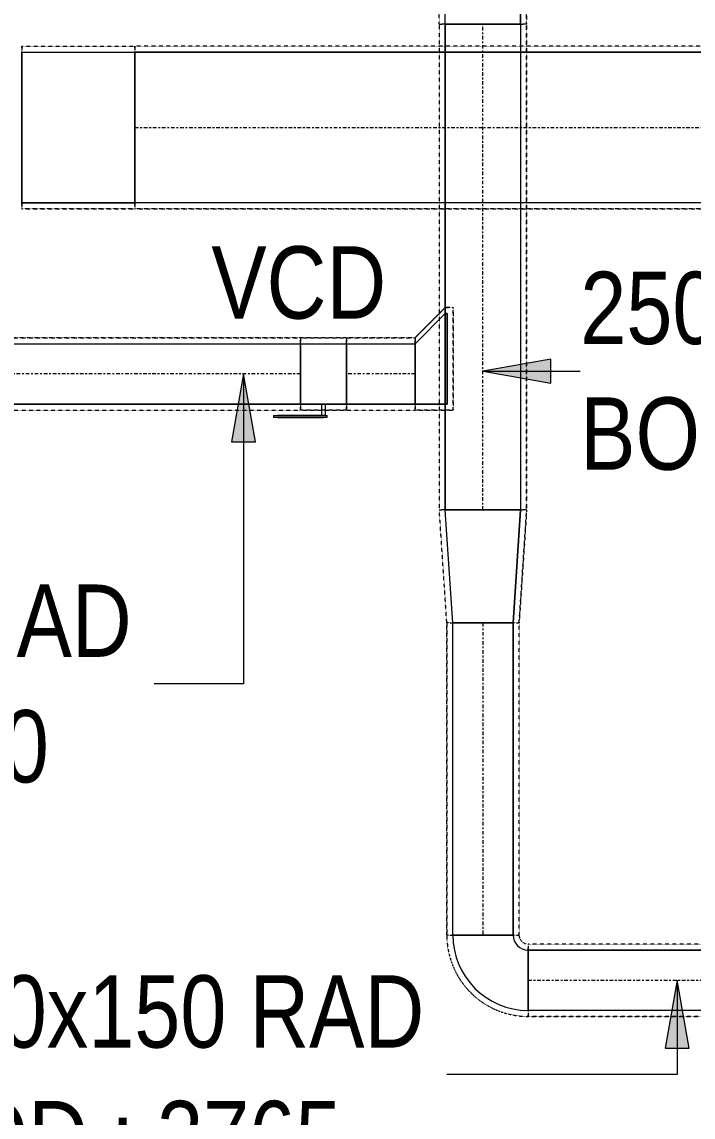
# Model space of a CAD drawing. Header units: inches. Extents: x -83664 to 20107, y -47222 to 19398.
# Drawn here: x 3581 to 5809, y -36294 to -32662 of the extents above; entities that cross this region are included whole.
import ezdxf

# ---------------------------------------------------------------- set-up
doc = ezdxf.new("R2010")
doc.units = ezdxf.units.IN
doc.header["$MEASUREMENT"] = 0
doc.linetypes.add('Center', pattern=[29.999999, 12, -6, 6, -6])
doc.linetypes.add('Hidden 0_50', pattern=[1.0584, 0.5292, -0.5292])
for name, color, linetype, lineweight in [('G-ANNO-TEXT', 7, 'Continuous', 9), ('M-HVAC-DUCT-CNTR', 7, 'Center', 9), ('M-HVAC-DUCT-IDEN', 7, 'Continuous', 18)]:
    doc.layers.add(name, color=color, linetype=linetype, lineweight=lineweight)
doc.layers.add('M-HVAC-DUCT', color=7, linetype='Continuous', lineweight=9, true_color=0xffe97f)
doc.styles.add('Arial Narrow_21', font='ARIALN.TTF', dxfattribs={"height": 240})

# ---------------------------------------------------------------- blocks, each defined once
blk = doc.blocks.new('M_Rec Transition - Length - Standard-8295812-FIRST FLOOR AC CONDITIONING LAYOUT - PART A')
at = {"layer": 'M-HVAC-DUCT', "color": 30, "true_color": 0xff7f00}
for p, q in [((0, 250), (0, -250)), ((0, 250), (375, 250)), ((0, 250), (375, 250)), ((0, -250), (0, 250)), ((375, -250), (375, 250)), ((375, 250), (375, -250)), ((0, -250), (375, -250)), ((375, -250), (0, -250))]:
    blk.add_line(p, q, dxfattribs=at)
blk = doc.blocks.new('M_Rectangular Elbow - Radius - 0_75 W-7332084-FIRST FLOOR AC CONDITIONING LAYOUT - PART A')
at = {"layer": 'M-HVAC-DUCT', "color": 6, "true_color": 0xff00ff}
for p, q in [((-100, 150), (100, 150)), ((100, 150), (-100, 150)), ((-150, 100), (-150, -100)), ((-150, -100), (-150, 100))]:
    blk.add_line(p, q, dxfattribs=at)
for radius in [50, 50, 250, 250]:
    blk.add_arc((-150, 150), radius, 270, 0, dxfattribs=at)
blk = doc.blocks.new('M_Rectangular Tap - Beveled - Standard-7332057-FIRST FLOOR AC CONDITIONING LAYOUT - PART A')
at = {"layer": 'M-HVAC-DUCT', "color": 6, "true_color": 0xff00ff}
for p, q in [((0, 200), (-6.096, 200)), ((-6.096, -100), (-6.096, 200)), ((-6.096, 200), (-6.096, -100)), ((-6.096, 200), (0, 200)), ((100, 100), (0, 200)), ((100, 100), (0, 200)), ((100, 100), (100, -100)), ((100, -100), (100, 100)), ((-6.096, -100), (100, -100)), ((100, -100), (-6.096, -100))]:
    blk.add_line(p, q, dxfattribs=at)
blk = doc.blocks.new('TEMW-ME-DMP-Volume Control Damper - Standard-V100-FIRST FLOOR AC CONDITIONING LAYOUT - PART A')
at = {"layer": 'M-HVAC-DUCT', "color": 6, "true_color": 0xff00ff}
for p, q in [((-165.1, 138.1), (-165.1, 144.4)), ((-152.4, 144.4), (-165.1, 144.4)), ((-165.1, 138.1), (-152.4, 138.1)), ((0, 144.4), (-152.4, 144.4)), ((-152.4, 144.4), (0, 144.4)), ((0, 138.1), (-152.4, 138.1)), ((-152.4, 138.1), (0, 138.1)), ((-6.3, 100), (-6.3, 138.1)), ((6.4, 138.1), (-6.3, 138.1)), ((6.4, 138.1), (-6.3, 138.1)), ((12.7, 144.4), (0, 144.4)), ((0, 138.1), (12.7, 138.1)), ((6.4, 138.1), (6.4, 100)), ((12.7, 144.4), (12.7, 138.1)), ((-76.2, 100), (-76.2, -100)), ((-76.2, -100), (-76.2, 100)), ((76.2, 100), (-76.2, 100)), ((-76.2, 100), (76.2, 100)), ((-76.2, 100), (76.2, 100)), ((-6.3, 100), (6.4, 100)), ((-6.3, 100), (6.4, 100)), ((76.2, 100), (76.2, -100)), ((76.2, -100), (76.2, 100)), ((-76.2, -100), (76.2, -100)), ((-76.2, -100), (76.2, -100)), ((-76.2, -100), (76.2, -100))]:
    blk.add_line(p, q, dxfattribs=at)
blk = doc.blocks.new('M_Rectangular Transition - Length - Standard-7399467-FIRST FLOOR AC CONDITIONING LAYOUT - PART A')
at = {"layer": 'M-HVAC-DUCT', "color": 6, "true_color": 0xff00ff}
for p, q in [((0, 100), (375, 125)), ((0, 100), (375, 125)), ((375, -125), (375, 125)), ((375, 125), (375, -125)), ((0, 100), (0, -100)), ((0, -100), (0, 100)), ((0, -100), (375, -125)), ((375, -125), (0, -100))]:
    blk.add_line(p, q, dxfattribs=at)
blk = doc.blocks.new('M_Rectangular Transition - Length - Standard-9034051-FIRST FLOOR AC CONDITIONING LAYOUT - PART A')
at = {"layer": 'M-HVAC-DUCT', "color": 6, "true_color": 0xff00ff}
for p, q in [((0, 125), (0, -125)), ((0, 125), (375, 125)), ((0, 125), (375, 125)), ((0, -125), (0, 125)), ((375, -125), (375, 125)), ((375, 125), (375, -125)), ((0, -125), (375, -125)), ((375, -125), (0, -125))]:
    blk.add_line(p, q, dxfattribs=at)
blk = doc.blocks.new('TEMW-SMBZ-HO-BM-HVAC-00002_rvt-1-FIRST FLOOR AC CONDITIONING LAYOUT - PART A')
at = {"layer": 'M-HVAC-DUCT', "color": 6, "linetype": 'Hidden 0_50', "true_color": 0xff00ff}
for p, q in [((156423.4, 65703.3), (156423.4, 66078.3)), ((156423.4, 65703.3), (156423.4, 66078.3)), ((156713.4, 65703.3), (156713.4, 66078.3)), ((156713.4, 66078.3), (156713.4, 65703.3)), ((156713.4, 65703.3), (156423.4, 65703.3)), ((156423.4, 65703.3), (156713.4, 65703.3)), ((156423.4, 65703.3), (156423.4, 64091.8)), ((156423.4, 65703.3), (156423.4, 64091.8)), ((156423.4, 65703.3), (156713.4, 65703.3)), ((156713.4, 65703.3), (156423.4, 65703.3)), ((156713.4, 64091.8), (156713.4, 65703.3)), ((156713.4, 65703.3), (156713.4, 64091.8)), ((156343.4, 64663.1), (156443.4, 64763.1)), ((156443.4, 64763.1), (156343.4, 64663.1)), ((156443.4, 64763.1), (156469.5, 64763.1)), ((156469.5, 64763.1), (156443.4, 64763.1)), ((156469.5, 64763.1), (156469.5, 64423.1)), ((156469.5, 64423.1), (156469.5, 64763.1)), ((155962.6, 64663.1), (154223.4, 64663.1)), ((154223.4, 64663.1), (155962.6, 64663.1)), ((155962.6, 64663.1), (155962.6, 64423.1)), ((155962.6, 64423.1), (155962.6, 64663.1)), ((156115, 64663.1), (155962.6, 64663.1)), ((155962.6, 64663.1), (155962.6, 64423.1)), ((155962.6, 64423.1), (155962.6, 64663.1)), ((155962.6, 64663.1), (156115, 64663.1)), ((156115, 64423.1), (156115, 64663.1)), ((156115, 64663.1), (156115, 64423.1)), ((156115, 64663.1), (156115, 64423.1)), ((156115, 64423.1), (156115, 64663.1)), ((156343.4, 64663.1), (156115, 64663.1)), ((156115, 64663.1), (156343.4, 64663.1)), ((156343.4, 64423.1), (156343.4, 64663.1)), ((156343.4, 64663.1), (156343.4, 64423.1)), ((156343.4, 64663.1), (156343.4, 64423.1)), ((156343.4, 64423.1), (156343.4, 64663.1)), ((154223.4, 64423.1), (155962.6, 64423.1)), ((154223.4, 64423.1), (155962.6, 64423.1)), ((155962.6, 64423.1), (156115, 64423.1)), ((156115, 64423.1), (155962.6, 64423.1)), ((156115, 64423.1), (156343.4, 64423.1)), ((156115, 64423.1), (156343.4, 64423.1)), ((156469.5, 64423.1), (156343.4, 64423.1)), ((156343.4, 64423.1), (156469.5, 64423.1)), ((156713.4, 64091.8), (156423.4, 64091.8)), ((156423.4, 64091.8), (156713.4, 64091.8)), ((156448.4, 63716.8), (156423.4, 64091.8)), ((156713.4, 64091.8), (156423.4, 64091.8)), ((156448.4, 63716.8), (156423.4, 64091.8)), ((156423.4, 64091.8), (156713.4, 64091.8)), ((156688.4, 63716.8), (156713.4, 64091.8)), ((156713.4, 64091.8), (156688.4, 63716.8)), ((156448.4, 63716.8), (156688.4, 63716.8)), ((156688.4, 63716.8), (156448.4, 63716.8)), ((156448.4, 63716.8), (156448.4, 62681.8)), ((156448.4, 62681.8), (156448.4, 63716.8)), ((156448.4, 63716.8), (156688.4, 63716.8)), ((156688.4, 63716.8), (156448.4, 63716.8)), ((156688.4, 62681.8), (156688.4, 63716.8)), ((156688.4, 62681.8), (156688.4, 63716.8)), ((156448.4, 62681.8), (156688.4, 62681.8)), ((156688.4, 62681.8), (156448.4, 62681.8)), ((156688.4, 62681.8), (156448.4, 62681.8)), ((156448.4, 62681.8), (156688.4, 62681.8)), ((156718.4, 62411.8), (156718.4, 62651.8)), ((156718.4, 62651.8), (156718.4, 62411.8)), ((158628.4, 62651.8), (156718.4, 62651.8)), ((158628.4, 62651.8), (156718.4, 62651.8)), ((156718.4, 62411.8), (156718.4, 62651.8)), ((156718.4, 62651.8), (156718.4, 62411.8)), ((156718.4, 62411.8), (158628.4, 62411.8)), ((158628.4, 62411.8), (156718.4, 62411.8))]:
    blk.add_line(p, q, dxfattribs=at)
at = {"layer": 'M-HVAC-DUCT', "color": 6, "true_color": 0xff00ff}
for p, q in [((156443.4, 65703.3), (156693.4, 65703.3)), ((156693.4, 65703.3), (156443.4, 65703.3)), ((156443.4, 64091.8), (156443.4, 65703.3)), ((156443.4, 65703.3), (156443.4, 64091.8)), ((156693.4, 65703.3), (156693.4, 64091.8)), ((156693.4, 65703.3), (156693.4, 64091.8)), ((156443.4, 64743.1), (156443.4, 64443.1)), ((156449.5, 64743.1), (156443.4, 64743.1)), ((156443.4, 64743.1), (156449.5, 64743.1)), ((156443.4, 64443.1), (156443.4, 64743.1)), ((156449.5, 64443.1), (156449.5, 64743.1)), ((156449.5, 64743.1), (156449.5, 64443.1)), ((154223.4, 64643.1), (155962.6, 64643.1)), ((154223.4, 64643.1), (155962.6, 64643.1)), ((155962.6, 64443.1), (155962.6, 64643.1)), ((155962.6, 64643.1), (155962.6, 64443.1)), ((156115, 64443.1), (156115, 64643.1)), ((156115, 64643.1), (156115, 64443.1)), ((156115, 64643.1), (156343.4, 64643.1)), ((156115, 64643.1), (156343.4, 64643.1)), ((156343.4, 64443.1), (156343.4, 64643.1)), ((156343.4, 64643.1), (156343.4, 64443.1)), ((155962.6, 64443.1), (154223.4, 64443.1)), ((154223.4, 64443.1), (155962.6, 64443.1)), ((156343.4, 64443.1), (156115, 64443.1)), ((156115, 64443.1), (156343.4, 64443.1)), ((156443.4, 64443.1), (156449.5, 64443.1)), ((156449.5, 64443.1), (156443.4, 64443.1)), ((156443.4, 64091.8), (156693.4, 64091.8)), ((156693.4, 64091.8), (156443.4, 64091.8)), ((156668.4, 63716.8), (156468.4, 63716.8)), ((156468.4, 63716.8), (156668.4, 63716.8)), ((156468.4, 62681.8), (156468.4, 63716.8)), ((156468.4, 62681.8), (156468.4, 63716.8)), ((156668.4, 63716.8), (156668.4, 62681.8)), ((156668.4, 62681.8), (156668.4, 63716.8)), ((156668.4, 62681.8), (156468.4, 62681.8)), ((156468.4, 62681.8), (156668.4, 62681.8)), ((156718.4, 62631.8), (156718.4, 62431.8)), ((156718.4, 62431.8), (156718.4, 62631.8)), ((156718.4, 62631.8), (158628.4, 62631.8)), ((158628.4, 62631.8), (156718.4, 62631.8)), ((158628.4, 62431.8), (156718.4, 62431.8)), ((158628.4, 62431.8), (156718.4, 62431.8))]:
    blk.add_line(p, q, dxfattribs=at)
at = {"layer": 'M-HVAC-DUCT', "color": 30, "linetype": 'Hidden 0_50', "true_color": 0xff7f00}
for p, q in [((155038, 65630.5), (155038, 65090.5)), ((155038, 65630.5), (155413, 65630.5)), ((155038, 65630.5), (155413, 65630.5)), ((155038, 65090.5), (155038, 65630.5)), ((155413, 65090.5), (155413, 65630.5)), ((155413, 65630.5), (155413, 65090.5)), ((155413, 65090.5), (155413, 65630.5)), ((155413, 65630.5), (155413, 65090.5)), ((164181, 65630.5), (155413, 65630.5)), ((164181, 65630.5), (155413, 65630.5)), ((155038, 65090.5), (155413, 65090.5)), ((155413, 65090.5), (155038, 65090.5)), ((155413, 65090.5), (164181, 65090.5)), ((164181, 65090.5), (155413, 65090.5))]:
    blk.add_line(p, q, dxfattribs=at)
at = {"layer": 'M-HVAC-DUCT', "color": 30, "true_color": 0xff7f00}
for p, q in [((155413, 65610.5), (155413, 65110.5)), ((155413, 65110.5), (155413, 65610.5)), ((155413, 65610.5), (164181, 65610.5)), ((164181, 65610.5), (155413, 65610.5)), ((164181, 65110.5), (155413, 65110.5)), ((164181, 65110.5), (155413, 65110.5))]:
    blk.add_line(p, q, dxfattribs=at)
at = {"layer": 'M-HVAC-DUCT', "color": 6, "linetype": 'Hidden 0_50', "true_color": 0xff00ff}
for radius in [270, 270, 30, 30]:
    blk.add_arc((156718.4, 62681.8), radius, 180, 270, dxfattribs=at)
at = {"layer": 'M-HVAC-DUCT-CNTR', "color": 6, "true_color": 0xff00ff}
for p, q in [((156568.4, 64091.8), (156568.4, 65703.3)), ((155962.6, 64543.1), (154223.4, 64543.1)), ((156343.4, 64543.1), (156115, 64543.1)), ((156568.4, 63716.8), (156568.4, 62681.8)), ((156718.4, 62531.8), (158628.4, 62531.8))]:
    blk.add_line(p, q, dxfattribs=at)
at = {"layer": 'M-HVAC-DUCT-CNTR', "color": 30, "true_color": 0xff7f00}
blk.add_line((155413, 65360.5), (164181, 65360.5), dxfattribs=at)
at = {"layer": 'M-HVAC-DUCT', "color": 6, "linetype": 'Hidden 0_50', "lineweight": 9, "true_color": 0xff00ff}
for name, p, rotation in [('M_Rectangular Transition - Length - Standard-9034051-FIRST FLOOR AC CONDITIONING LAYOUT - PART A', (156568.4, 65703.3), 90), ('M_Rectangular Transition - Length - Standard-7399467-FIRST FLOOR AC CONDITIONING LAYOUT - PART A', (156568.4, 63716.8), 90), ('M_Rectangular Elbow - Radius - 0_75 W-7332084-FIRST FLOOR AC CONDITIONING LAYOUT - PART A', (156568.4, 62531.8), 270)]:
    blk.add_blockref(name, p, dxfattribs=dict(at, rotation=rotation))
blk.add_blockref('M_Rec Transition - Length - Standard-8295812-FIRST FLOOR AC CONDITIONING LAYOUT - PART A', (155038, 65360.5), dxfattribs=at)
at = {"layer": 'M-HVAC-DUCT', "color": 6, "linetype": 'Hidden 0_50', "lineweight": 9, "true_color": 0xff00ff, "extrusion": (0, 0, -1)}
blk.add_blockref('M_Rectangular Tap - Beveled - Standard-7332057-FIRST FLOOR AC CONDITIONING LAYOUT - PART A', (-156443.4, 64543.1), dxfattribs=at)
at = {"layer": 'M-HVAC-DUCT', "color": 6, "linetype": 'Hidden 0_50', "lineweight": 9, "true_color": 0xff00ff, "extrusion": (0, 0, -1), "rotation": 180}
blk.add_blockref('TEMW-ME-DMP-Volume Control Damper - Standard-V100-FIRST FLOOR AC CONDITIONING LAYOUT - PART A', (-156038.8, 64543.1), dxfattribs=at)
blk = doc.blocks.new('TEMW-SMBZ-HO-BM-HVAC-00002_rvt-2-FIRST FLOOR AC CONDITIONING LAYOUT - PART A')
at = {"layer": 'M-HVAC-DUCT', "color": 6, "linetype": 'Hidden 0_50', "true_color": 0xff00ff}
for p, q in [((156423.4, 65703.3), (156423.4, 66078.3)), ((156423.4, 65703.3), (156423.4, 66078.3)), ((156713.4, 65703.3), (156713.4, 66078.3)), ((156713.4, 66078.3), (156713.4, 65703.3)), ((156713.4, 65703.3), (156423.4, 65703.3)), ((156423.4, 65703.3), (156713.4, 65703.3)), ((156423.4, 65703.3), (156423.4, 64091.8)), ((156423.4, 65703.3), (156423.4, 64091.8)), ((156423.4, 65703.3), (156713.4, 65703.3)), ((156713.4, 65703.3), (156423.4, 65703.3)), ((156713.4, 64091.8), (156713.4, 65703.3)), ((156713.4, 65703.3), (156713.4, 64091.8)), ((156343.4, 64663.1), (156443.4, 64763.1)), ((156443.4, 64763.1), (156343.4, 64663.1)), ((156443.4, 64763.1), (156469.5, 64763.1)), ((156469.5, 64763.1), (156443.4, 64763.1)), ((156469.5, 64763.1), (156469.5, 64423.1)), ((156469.5, 64423.1), (156469.5, 64763.1)), ((155962.6, 64663.1), (154223.4, 64663.1)), ((154223.4, 64663.1), (155962.6, 64663.1)), ((155962.6, 64663.1), (155962.6, 64423.1)), ((155962.6, 64423.1), (155962.6, 64663.1)), ((156115, 64663.1), (155962.6, 64663.1)), ((155962.6, 64663.1), (155962.6, 64423.1)), ((155962.6, 64423.1), (155962.6, 64663.1)), ((155962.6, 64663.1), (156115, 64663.1)), ((156115, 64423.1), (156115, 64663.1)), ((156115, 64663.1), (156115, 64423.1)), ((156115, 64663.1), (156115, 64423.1)), ((156115, 64423.1), (156115, 64663.1)), ((156343.4, 64663.1), (156115, 64663.1)), ((156115, 64663.1), (156343.4, 64663.1)), ((156343.4, 64423.1), (156343.4, 64663.1)), ((156343.4, 64663.1), (156343.4, 64423.1)), ((156343.4, 64663.1), (156343.4, 64423.1)), ((156343.4, 64423.1), (156343.4, 64663.1)), ((154223.4, 64423.1), (155962.6, 64423.1)), ((154223.4, 64423.1), (155962.6, 64423.1)), ((155962.6, 64423.1), (156115, 64423.1)), ((156115, 64423.1), (155962.6, 64423.1)), ((156115, 64423.1), (156343.4, 64423.1)), ((156115, 64423.1), (156343.4, 64423.1)), ((156469.5, 64423.1), (156343.4, 64423.1)), ((156343.4, 64423.1), (156469.5, 64423.1)), ((156713.4, 64091.8), (156423.4, 64091.8)), ((156423.4, 64091.8), (156713.4, 64091.8)), ((156448.4, 63716.8), (156423.4, 64091.8)), ((156713.4, 64091.8), (156423.4, 64091.8)), ((156448.4, 63716.8), (156423.4, 64091.8)), ((156423.4, 64091.8), (156713.4, 64091.8)), ((156688.4, 63716.8), (156713.4, 64091.8)), ((156713.4, 64091.8), (156688.4, 63716.8)), ((156448.4, 63716.8), (156688.4, 63716.8)), ((156688.4, 63716.8), (156448.4, 63716.8)), ((156448.4, 63716.8), (156448.4, 62681.8)), ((156448.4, 62681.8), (156448.4, 63716.8)), ((156448.4, 63716.8), (156688.4, 63716.8)), ((156688.4, 63716.8), (156448.4, 63716.8)), ((156688.4, 62681.8), (156688.4, 63716.8)), ((156688.4, 62681.8), (156688.4, 63716.8)), ((156448.4, 62681.8), (156688.4, 62681.8)), ((156688.4, 62681.8), (156448.4, 62681.8)), ((156688.4, 62681.8), (156448.4, 62681.8)), ((156448.4, 62681.8), (156688.4, 62681.8)), ((156718.4, 62411.8), (156718.4, 62651.8)), ((156718.4, 62651.8), (156718.4, 62411.8)), ((158628.4, 62651.8), (156718.4, 62651.8)), ((158628.4, 62651.8), (156718.4, 62651.8)), ((156718.4, 62411.8), (156718.4, 62651.8)), ((156718.4, 62651.8), (156718.4, 62411.8)), ((156718.4, 62411.8), (158628.4, 62411.8)), ((158628.4, 62411.8), (156718.4, 62411.8))]:
    blk.add_line(p, q, dxfattribs=at)
at = {"layer": 'M-HVAC-DUCT', "color": 6, "true_color": 0xff00ff}
for p, q in [((156443.4, 65703.3), (156693.4, 65703.3)), ((156693.4, 65703.3), (156443.4, 65703.3)), ((156443.4, 64091.8), (156443.4, 65703.3)), ((156443.4, 65703.3), (156443.4, 64091.8)), ((156693.4, 65703.3), (156693.4, 64091.8)), ((156693.4, 65703.3), (156693.4, 64091.8)), ((156443.4, 64743.1), (156443.4, 64443.1)), ((156449.5, 64743.1), (156443.4, 64743.1)), ((156443.4, 64743.1), (156449.5, 64743.1)), ((156443.4, 64443.1), (156443.4, 64743.1)), ((156449.5, 64443.1), (156449.5, 64743.1)), ((156449.5, 64743.1), (156449.5, 64443.1)), ((154223.4, 64643.1), (155962.6, 64643.1)), ((154223.4, 64643.1), (155962.6, 64643.1)), ((155962.6, 64443.1), (155962.6, 64643.1)), ((155962.6, 64643.1), (155962.6, 64443.1)), ((156115, 64443.1), (156115, 64643.1)), ((156115, 64643.1), (156115, 64443.1)), ((156115, 64643.1), (156343.4, 64643.1)), ((156115, 64643.1), (156343.4, 64643.1)), ((156343.4, 64443.1), (156343.4, 64643.1)), ((156343.4, 64643.1), (156343.4, 64443.1)), ((155962.6, 64443.1), (154223.4, 64443.1)), ((154223.4, 64443.1), (155962.6, 64443.1)), ((156343.4, 64443.1), (156115, 64443.1)), ((156115, 64443.1), (156343.4, 64443.1)), ((156443.4, 64443.1), (156449.5, 64443.1)), ((156449.5, 64443.1), (156443.4, 64443.1)), ((156443.4, 64091.8), (156693.4, 64091.8)), ((156693.4, 64091.8), (156443.4, 64091.8)), ((156668.4, 63716.8), (156468.4, 63716.8)), ((156468.4, 63716.8), (156668.4, 63716.8)), ((156468.4, 62681.8), (156468.4, 63716.8)), ((156468.4, 62681.8), (156468.4, 63716.8)), ((156668.4, 63716.8), (156668.4, 62681.8)), ((156668.4, 62681.8), (156668.4, 63716.8)), ((156668.4, 62681.8), (156468.4, 62681.8)), ((156468.4, 62681.8), (156668.4, 62681.8)), ((156718.4, 62631.8), (156718.4, 62431.8)), ((156718.4, 62431.8), (156718.4, 62631.8)), ((156718.4, 62631.8), (158628.4, 62631.8)), ((158628.4, 62631.8), (156718.4, 62631.8)), ((158628.4, 62431.8), (156718.4, 62431.8)), ((158628.4, 62431.8), (156718.4, 62431.8))]:
    blk.add_line(p, q, dxfattribs=at)
at = {"layer": 'M-HVAC-DUCT', "color": 30, "linetype": 'Hidden 0_50', "true_color": 0xff7f00}
for p, q in [((155038, 65630.5), (155038, 65090.5)), ((155038, 65630.5), (155413, 65630.5)), ((155038, 65630.5), (155413, 65630.5)), ((155038, 65090.5), (155038, 65630.5)), ((155413, 65090.5), (155413, 65630.5)), ((155413, 65630.5), (155413, 65090.5)), ((155413, 65090.5), (155413, 65630.5)), ((155413, 65630.5), (155413, 65090.5)), ((164181, 65630.5), (155413, 65630.5)), ((164181, 65630.5), (155413, 65630.5)), ((155038, 65090.5), (155413, 65090.5)), ((155413, 65090.5), (155038, 65090.5)), ((155413, 65090.5), (164181, 65090.5)), ((164181, 65090.5), (155413, 65090.5))]:
    blk.add_line(p, q, dxfattribs=at)
at = {"layer": 'M-HVAC-DUCT', "color": 30, "true_color": 0xff7f00}
for p, q in [((155413, 65610.5), (155413, 65110.5)), ((155413, 65110.5), (155413, 65610.5)), ((155413, 65610.5), (164181, 65610.5)), ((164181, 65610.5), (155413, 65610.5)), ((164181, 65110.5), (155413, 65110.5)), ((164181, 65110.5), (155413, 65110.5))]:
    blk.add_line(p, q, dxfattribs=at)
at = {"layer": 'M-HVAC-DUCT', "color": 6, "linetype": 'Hidden 0_50', "true_color": 0xff00ff}
for radius in [270, 270, 30, 30]:
    blk.add_arc((156718.4, 62681.8), radius, 180, 270, dxfattribs=at)
at = {"layer": 'M-HVAC-DUCT-CNTR', "color": 6, "true_color": 0xff00ff}
for p, q in [((156568.4, 64091.8), (156568.4, 65703.3)), ((155962.6, 64543.1), (154223.4, 64543.1)), ((156343.4, 64543.1), (156115, 64543.1)), ((156568.4, 63716.8), (156568.4, 62681.8)), ((156718.4, 62531.8), (158628.4, 62531.8))]:
    blk.add_line(p, q, dxfattribs=at)
at = {"layer": 'M-HVAC-DUCT-CNTR', "color": 30, "true_color": 0xff7f00}
blk.add_line((155413, 65360.5), (164181, 65360.5), dxfattribs=at)
at = {"layer": 'M-HVAC-DUCT', "color": 6, "linetype": 'Hidden 0_50', "lineweight": 9, "true_color": 0xff00ff}
for name, p, rotation in [('M_Rectangular Transition - Length - Standard-9034051-FIRST FLOOR AC CONDITIONING LAYOUT - PART A', (156568.4, 65703.3), 90), ('M_Rectangular Transition - Length - Standard-7399467-FIRST FLOOR AC CONDITIONING LAYOUT - PART A', (156568.4, 63716.8), 90), ('M_Rectangular Elbow - Radius - 0_75 W-7332084-FIRST FLOOR AC CONDITIONING LAYOUT - PART A', (156568.4, 62531.8), 270)]:
    blk.add_blockref(name, p, dxfattribs=dict(at, rotation=rotation))
blk.add_blockref('M_Rec Transition - Length - Standard-8295812-FIRST FLOOR AC CONDITIONING LAYOUT - PART A', (155038, 65360.5), dxfattribs=at)
at = {"layer": 'M-HVAC-DUCT', "color": 6, "linetype": 'Hidden 0_50', "lineweight": 9, "true_color": 0xff00ff, "extrusion": (0, 0, -1)}
blk.add_blockref('M_Rectangular Tap - Beveled - Standard-7332057-FIRST FLOOR AC CONDITIONING LAYOUT - PART A', (-156443.4, 64543.1), dxfattribs=at)
at = {"layer": 'M-HVAC-DUCT', "color": 6, "linetype": 'Hidden 0_50', "lineweight": 9, "true_color": 0xff00ff, "extrusion": (0, 0, -1), "rotation": 180}
blk.add_blockref('TEMW-ME-DMP-Volume Control Damper - Standard-V100-FIRST FLOOR AC CONDITIONING LAYOUT - PART A', (-156038.8, 64543.1), dxfattribs=at)

msp = doc.modelspace()

# ---------------------------------------------------------------- hatches: boundary and pattern name
at = {"layer": 'M-HVAC-DUCT-IDEN', "lineweight": 9}
for points in [[(5111.8, -33819.9), (5336.8, -33859.6), (5336.8, -33780.2)], [(4317.2, -33829.1), (4277.5, -34054.1), (4356.8, -34054.1)], [(5756.1, -35840.4), (5716.5, -36065.4), (5795.8, -36065.4)]]:
    msp.add_hatch(color=256, dxfattribs=at).paths.add_polyline_path(points)

# ---------------------------------------------------------------- linework, layer by layer
for p, q in [((5336.8, -33780.2), (5111.8, -33819.9)), ((5336.8, -33859.6), (5336.8, -33780.2)), ((4317.2, -33829.1), (4277.5, -34054.1)), ((4356.8, -34054.1), (4317.2, -33829.1)), ((4317.2, -33829.1), (4317.2, -34857.3)), ((5111.8, -33819.9), (5336.8, -33859.6)), ((5111.8, -33819.9), (5434.7, -33819.9)), ((4277.5, -34054.1), (4356.8, -34054.1)), ((4317.2, -34857.3), (4020.7, -34857.3)), ((5756.1, -35840.4), (5716.5, -36065.4)), ((5795.8, -36065.4), (5756.1, -35840.4)), ((5756.1, -35840.4), (5756.1, -36153.3)), ((5716.5, -36065.4), (5795.8, -36065.4)), ((5756.1, -36153.3), (4991.8, -36153.3))]:
    msp.add_line(p, q, dxfattribs=at)

# ---------------------------------------------------------------- block references
at = {"lineweight": 5}
for name in ['TEMW-SMBZ-HO-BM-HVAC-00002_rvt-1-FIRST FLOOR AC CONDITIONING LAYOUT - PART A', 'TEMW-SMBZ-HO-BM-HVAC-00002_rvt-2-FIRST FLOOR AC CONDITIONING LAYOUT - PART A']:
    msp.add_blockref(name, (-151456.7, -98372.2), dxfattribs=at)

# ---------------------------------------------------------------- texts
at = {"layer": 'G-ANNO-TEXT', "insert": (4210.2, -33405.9), "char_height": 240, "width": 733.544, "attachment_point": 1, "style": 'Arial Narrow_21'}
msp.add_mtext('VCD', dxfattribs=at)
at = {"layer": 'M-HVAC-DUCT-IDEN', "lineweight": 9, "char_height": 240, "attachment_point": 1, "style": 'Arial Narrow_21'}
for s, insert, width in [('250x200 RAD', (5434.7, -33490.3), 2152.531), ('BOD : 3740', (5434.7, -33907.1), 1803.797), ('200x150 RAD', (2234.2, -34527.7), 2152.531), ('BOD : 3690', (2234.2, -34944.4), 1803.797), ('200x150 RAD', (3205.3, -35823.7), 2152.531), ('BOD : 3765', (3205.3, -36240.4), 1803.797)]:
    msp.add_mtext(s, dxfattribs=dict(at, insert=insert, width=width))

doc.saveas('drawing.dxf')
